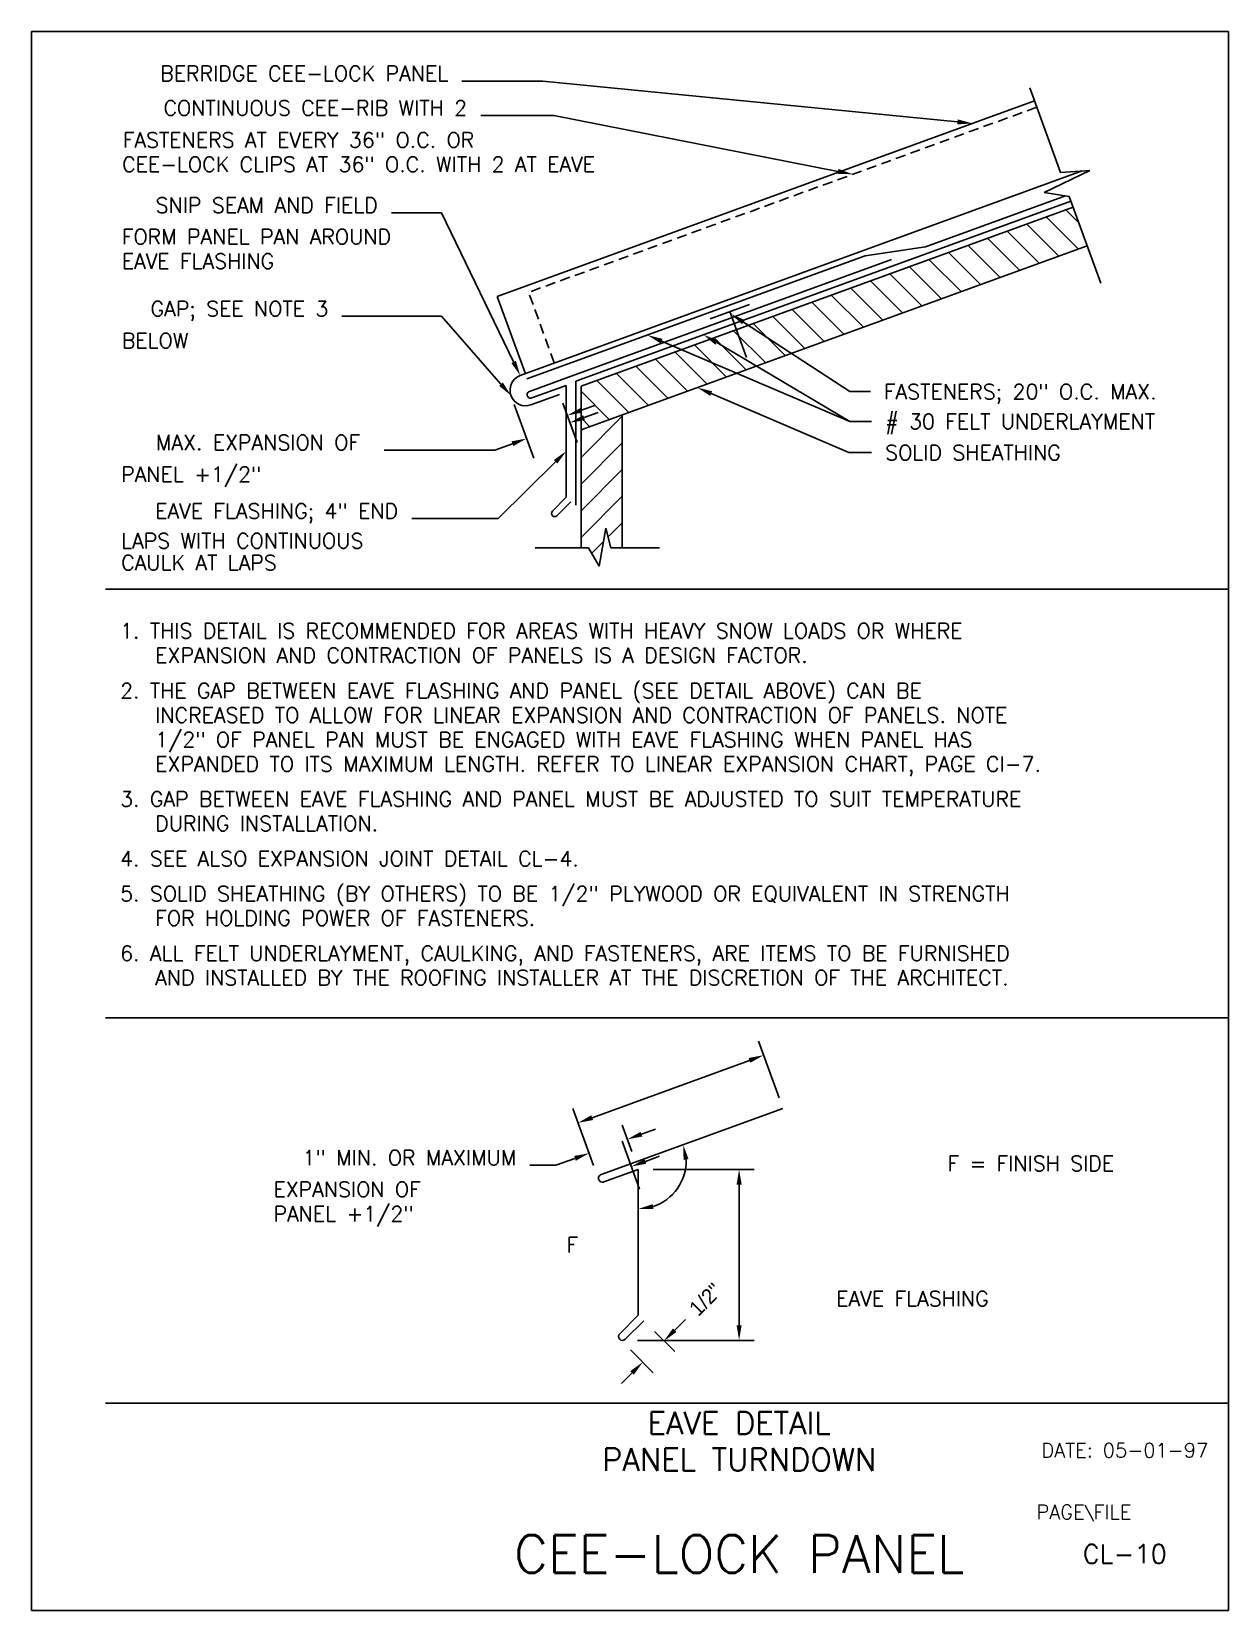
# Model space of a CAD drawing. Extents: x 0 to 21.8, y 0 to 28.8.
import ezdxf
from ezdxf.enums import TextEntityAlignment as Align

# ---------------------------------------------------------------- set-up
doc = ezdxf.new("R2010")
doc.units = 0
doc.header["$LTSCALE"] = 0.366658
doc.header["$MEASUREMENT"] = 0
doc.linetypes.add('HIDDENX2', pattern=[0.75, 0.5, -0.25])
doc.layers.get('0').update_dxf_attribs({"linetype": 'CONTINUOUS'})
doc.layers.get('DEFPOINTS').update_dxf_attribs({"linetype": 'CONTINUOUS'})
for name, color, linetype in [('BORDER', 7, 'CONTINUOUS'), ('CMP-FLSH', 7, 'CONTINUOUS'), ('DIM-TXT', 7, 'CONTINUOUS'), ('STRCTR', 7, 'CONTINUOUS')]:
    doc.layers.add(name, color=color, linetype=linetype)
doc.styles.add('ROMANS', font='romans', dxfattribs={"height": 0.275})

# ---------------------------------------------------------------- blocks, each defined once
blk = doc.blocks.new('*X0')
at = {"color": 0, "linetype": 'CONTINUOUS'}
for p, q in [((9.363, 21.03), (10.113, 21.78)), ((9.363, 21.516), (9.384, 21.537)), ((9.363, 20.544), (10.113, 21.294)), ((9.363, 20.058), (10.113, 20.808)), ((9.363, 19.572), (10.113, 20.321)), ((9.857, 19.58), (10.113, 19.835)), ((9.557, 19.28), (9.773, 19.496))]:
    blk.add_line(p, q, dxfattribs=at)
blk = doc.blocks.new('*X1')
at = {"color": 0, "linetype": 'CONTINUOUS'}
for p, q in [((18.435, 24.831), (17.85, 25.416)), ((18.443, 25.309), (18.206, 25.546)), ((17.722, 24.572), (17.137, 25.157)), ((18.078, 24.702), (17.493, 25.287)), ((16.653, 24.183), (16.068, 24.768)), ((17.009, 24.313), (16.424, 24.897)), ((17.365, 24.442), (16.781, 25.027)), ((15.94, 23.923), (15.355, 24.508)), ((16.296, 24.053), (15.711, 24.638)), ((15.227, 23.664), (14.642, 24.249)), ((15.583, 23.794), (14.998, 24.379)), ((14.514, 23.404), (13.929, 23.989)), ((14.871, 23.534), (14.286, 24.119)), ((13.801, 23.145), (13.216, 23.73)), ((14.158, 23.275), (13.573, 23.86)), ((12.732, 22.756), (12.147, 23.341)), ((13.088, 22.886), (12.504, 23.471)), ((13.445, 23.015), (12.86, 23.6)), ((12.019, 22.496), (11.434, 23.081)), ((12.376, 22.626), (11.791, 23.211)), ((11.306, 22.237), (10.721, 22.822)), ((11.663, 22.367), (11.078, 22.952)), ((10.594, 21.978), (10.009, 22.562)), ((10.95, 22.107), (10.365, 22.692)), ((9.881, 21.718), (9.363, 22.236)), ((10.237, 21.848), (9.652, 22.433)), ((9.524, 21.588), (9.363, 21.75))]:
    blk.add_line(p, q, dxfattribs=at)

msp = doc.modelspace()

# ---------------------------------------------------------------- linework, layer by layer
at = {"color": 5, "linetype": 'CONTINUOUS'}
for p, q in [((0, 0), (0, 28.793)), ((0, 28.793), (21.835, 28.793)), ((21.835, 28.793), (21.835, 0)), ((21.835, 0), (0, 0))]:
    msp.add_line(p, q, dxfattribs=at)
at = {"color": 3, "linetype": 'BYBLOCK'}
for p, q in [((8.805, 21.993), (9.162, 21.012)), ((9.692, 22.014), (9.952, 21.3)), ((10.031, 21.886), (10.289, 21.98)), ((11.091, 7.682), (10.772, 8.56)), ((11.2, 8.189), (11.458, 8.283))]:
    msp.add_line(p, q, dxfattribs=at)
for points in [[(10.015, 21.929), (10.047, 21.843), (9.773, 21.792)], [(11.184, 8.232), (11.215, 8.146), (10.941, 8.095)]]:
    msp.add_solid(points, dxfattribs=at)
at = {"layer": 'BORDER', "color": 3, "linetype": 'CONTINUOUS'}
for p, q in [((8.839, 21.897), (9.125, 21.112)), ((9.727, 21.917), (9.915, 21.4)), ((10.079, 21.753), (10.338, 21.847)), ((8.772, 21.277), (8.454, 21.161)), ((13.638, 9.347), (13.26, 10.383)), ((13.096, 10.031), (10.229, 8.986)), ((10.254, 8.114), (9.876, 9.151)), ((10.949, 8.368), (10.774, 8.85)), ((11.126, 8.685), (11.384, 8.779)), ((9.914, 8.244), (9.565, 8.117)), ((11.343, 8.042), (13.183, 8.042)), ((12.908, 5.199), (12.908, 7.767)), ((11.733, 5.109), (11.927, 5.304)), ((11.055, 4.924), (13.183, 4.924)), ((11.364, 5.089), (11.733, 4.72)), ((10.924, 4.751), (11.343, 4.331)), ((10.954, 4.331), (10.76, 4.137))]:
    msp.add_line(p, q, dxfattribs=at)
at = {"layer": 'BORDER', "color": 5}
for p, q in [((21.835, 18.626), (1.35, 18.626)), ((21.835, 10.807), (1.35, 10.807))]:
    msp.add_line(p, q, dxfattribs=at)
at = {"layer": 'BORDER', "color": 5, "linetype": 'CONTINUOUS'}
msp.add_line((21.835, 3.781), (1.35, 3.781), dxfattribs=at)
at = {"layer": 'BORDER', "color": 3, "linetype": 'CONTINUOUS'}
msp.add_arc((11.068, 8.195), 0.873, 288.1249, 1.8752, dxfattribs=at)
for points in [[(10.064, 21.796), (10.095, 21.709), (9.821, 21.659)], [(8.757, 21.32), (8.788, 21.234), (9.031, 21.371)], [(13.08, 10.074), (13.112, 9.987), (13.354, 10.125)], [(10.213, 9.03), (10.244, 8.943), (9.97, 8.892)], [(11.11, 8.728), (11.142, 8.642), (10.868, 8.591)], [(11.895, 8.215), (11.985, 8.232), (11.888, 8.493)], [(9.898, 8.287), (9.93, 8.201), (10.172, 8.338)], [(12.862, 7.767), (12.954, 7.767), (12.908, 8.042)], [(11.346, 7.32), (11.332, 7.41), (11.068, 7.322)], [(12.862, 5.199), (12.954, 5.199), (12.908, 4.924)], [(11.7, 5.142), (11.765, 5.077), (11.538, 4.915)], [(10.922, 4.363), (10.987, 4.299), (11.149, 4.526)]]:
    msp.add_solid(points, dxfattribs=at)
at = {"layer": 'CMP-FLSH', "color": 1, "linetype": 'CONTINUOUS'}
for p, q in [((18.295, 27.53), (8.496, 23.963)), ((19.168, 26.251), (8.915, 22.52)), ((15.69, 24.636), (9.865, 22.516)), ((9.009, 22.554), (8.496, 23.963)), ((9.865, 22.516), (9.082, 22.231)), ((9.11, 21.985), (9.633, 22.175)), ((9.126, 22.111), (9.755, 22.34)), ((9.755, 22.34), (9.755, 20.3)), ((9.755, 20.3), (9.502, 20.047)), ((9.839, 20.217), (9.585, 19.964)), ((13.707, 9.156), (10.39, 7.948)), ((10.348, 7.856), (10.348, 7.856)), ((11.068, 8.042), (10.44, 7.813)), ((11.068, 5.385), (11.068, 8.042)), ((10.729, 5.047), (11.068, 5.385)), ((10.831, 4.945), (11.169, 5.283))]:
    msp.add_line(p, q, dxfattribs=at)
at = {"layer": 'CMP-FLSH', "color": 9, "linetype": 'HIDDENX2'}
for p, q in [((18.338, 27.412), (9.068, 24.038)), ((9.536, 22.751), (9.066, 24.043))]:
    msp.add_line(p, q, dxfattribs=at)
at = {"layer": 'CMP-FLSH', "color": 6, "linetype": 'CONTINUOUS'}
for p, q in [((16.311, 24.868), (18.862, 25.797)), ((17.773, 25.27), (18.96, 25.702)), ((17.773, 25.27), (9.93, 22.416)), ((15.205, 24.702), (16.311, 24.868)), ((9.036, 22.457), (15.205, 24.702)), ((12.378, 23.557), (13.096, 23.818)), ((12.737, 23.688), (13.043, 22.846)), ((9.93, 22.416), (9.93, 20.153))]:
    msp.add_line(p, q, dxfattribs=at)
at = {"layer": 'CMP-FLSH', "color": 1, "linetype": 'CONTINUOUS'}
for centre, radius, start, end in [((9.012, 22.253), 0.284, 110.0003, 199.9996), ((9.104, 22.171), 0.0637, 109.9991, 290.0012), ((9.013, 22.252), 0.284, 200.0006, 289.9991), ((9.544, 20.006), 0.0589, 135.563, 314.4407), ((10.415, 7.881), 0.0716, 109.9999, 200.0003), ((10.415, 7.88), 0.0716, 200.0047, 289.9962), ((10.78, 4.996), 0.0719, 135, 315)]:
    msp.add_arc(centre, radius, start, end, dxfattribs=at)
at = {"layer": 'DEFPOINTS', "color": 0, "linetype": 'BYBLOCK'}
for p in [(9.633, 22.175), (8.746, 22.155), (9.865, 21.765), (10.941, 8.095), (11.15, 7.521), (10.43, 7.336)]:
    msp.add_point(p, dxfattribs=at)
at = {"layer": 'DIM-TXT', "color": 3, "linetype": 'CONTINUOUS'}
for p, q in [((9.328, 27.891), (7.851, 27.891)), ((16.891, 27.145), (9.328, 27.891)), ((9.525, 27.261), (8.194, 27.261)), ((14.711, 26.243), (9.525, 27.261)), ((7.476, 25.489), (6.566, 25.489)), ((8.795, 22.767), (7.476, 25.489)), ((7.476, 23.6), (5.66, 23.6)), ((8.564, 22.362), (7.476, 23.6)), ((12.987, 23.494), (14.93, 22.227)), ((11.494, 23.147), (14.93, 21.681)), ((12.499, 23.121), (14.93, 21.681)), ((12.399, 22.191), (14.908, 21.114)), ((14.93, 22.227), (15.303, 22.227)), ((14.93, 21.681), (15.325, 21.681)), ((8.454, 21.161), (6.43, 21.161)), ((14.908, 21.114), (15.325, 21.114)), ((9.56, 20.948), (8.514, 19.911)), ((8.514, 19.911), (6.936, 19.911)), ((9.565, 8.117), (9.091, 8.117))]:
    msp.add_line(p, q, dxfattribs=at)
for points in [[(16.896, 27.191), (16.887, 27.099), (17.165, 27.118)], [(14.72, 26.288), (14.703, 26.198), (14.981, 26.19)], [(12.962, 23.456), (13.012, 23.532), (12.756, 23.644)], [(11.476, 23.105), (11.512, 23.189), (11.241, 23.255)], [(12.475, 23.082), (12.522, 23.161), (12.262, 23.261)], [(8.837, 22.787), (8.754, 22.747), (8.915, 22.52)], [(8.598, 22.393), (8.53, 22.332), (8.746, 22.156)], [(12.381, 22.149), (12.417, 22.233), (12.146, 22.299)], [(9.528, 20.98), (9.592, 20.915), (9.755, 21.141)]]:
    msp.add_solid(points, dxfattribs=at)
at = {"layer": 'STRCTR', "color": 2, "linetype": 'CONTINUOUS'}
for p, q in [((18.77, 26.224), (18.209, 27.767)), ((19.309, 26.261), (18.475, 25.858)), ((18.77, 26.224), (19.309, 26.261)), ((18.475, 25.858), (18.93, 25.786)), ((18.93, 25.786), (19.505, 24.205)), ((10.353, 19.042), (10.478, 19.736)), ((10.478, 19.736), (10.57, 19.376)), ((9.187, 19.376), (10.162, 19.376)), ((10.162, 19.376), (10.353, 19.042)), ((10.57, 19.376), (11.453, 19.376))]:
    msp.add_line(p, q, dxfattribs=at)
at = {"layer": 'STRCTR', "color": 4, "linetype": 'CONTINUOUS'}
for p, q in [((10.024, 22.325), (19.001, 25.592)), ((19.257, 24.887), (10.024, 21.527)), ((10.024, 22.325), (10.024, 19.376)), ((10.774, 19.376), (10.774, 21.8))]:
    msp.add_line(p, q, dxfattribs=at)

# ---------------------------------------------------------------- block references
for name in ['*X1', '*X0']:
    msp.add_blockref(name, (0.661, -0.003), dxfattribs=at)

# ---------------------------------------------------------------- texts
at = {"layer": 'BORDER', "color": 3, "linetype": 'CONTINUOUS'}
msp.add_text('1/2"', height=0.275, rotation=45, dxfattribs=at).set_placement((12.163, 5.345))
at = {"layer": 'BORDER', "color": 3, "linetype": 'CONTINUOUS', "style": 'ROMANS'}
for s, p in [('EAVE DETAIL', (12.911, 3.212)), ('PANEL TURNDOWN', (12.911, 2.544))]:
    msp.add_text(s, height=0.4125, dxfattribs=at).set_placement(p, align=Align.CENTER)
msp.add_text('DATE: 05-01-97', height=0.26153, dxfattribs=at).set_placement((19.944, 2.922), align=Align.MIDDLE)
msp.add_text('PAGE\\FILE', height=0.2615, dxfattribs=at).set_placement((18.329, 1.663))
at = {"layer": 'BORDER', "color": 5, "style": 'ROMANS'}
msp.add_text('CEE-LOCK PANEL', height=0.6875, dxfattribs=at).set_placement((12.911, 1.031), align=Align.MIDDLE)
at = {"layer": 'BORDER', "color": 2, "linetype": 'CONTINUOUS', "style": 'ROMANS'}
msp.add_text('CL-10', height=0.3438, dxfattribs=at).set_placement((19.944, 1.031), align=Align.MIDDLE)
at = {"layer": 'DIM-TXT', "color": 3, "linetype": 'CONTINUOUS', "style": 'ROMANS'}
for s, p in [('BERRIDGE CEE-LOCK PANEL', (7.603, 27.891)), ('CONTINUOUS CEE-RIB WITH 2', (7.946, 27.261)), ('SNIP SEAM AND FIELD', (6.318, 25.489)), ('GAP; SEE NOTE 3', (5.413, 23.6)), ('MAX. EXPANSION OF ', (6.182, 21.161)), ('EAVE FLASHING; 4" END', (6.688, 19.911)), ('1" MIN. OR MAXIMUM', (8.844, 8.117))]:
    msp.add_text(s, height=0.275, dxfattribs=at).set_placement(p, align=Align.RIGHT)
for s, p in [('FASTENERS AT EVERY 36" O.C. OR', (1.665, 26.678)), ('CEE-LOCK CLIPS AT 36" O.C. WITH 2 AT EAVE', (1.652, 26.233)), ('FORM PANEL PAN AROUND', (1.646, 24.913)), ('EAVE FLASHING', (1.646, 24.468)), ('BELOW', (1.646, 23.019)), ('FASTENERS; 20" O.C. MAX.', (15.551, 22.089)), ('PANEL +1/2"', (1.634, 20.581)), ('LAPS WITH CONTINUOUS', (1.634, 19.368)), ('CAULK AT LAPS', (1.634, 18.969)), ('1. THIS DETAIL IS RECOMMENDED FOR AREAS WITH HEAVY SNOW LOADS OR WHERE', (1.616, 17.727)), ('EXPANSION AND CONTRACTION OF PANELS IS A DESIGN FACTOR.', (2.256, 17.282)), ('2. THE GAP BETWEEN EAVE FLASHING AND PANEL (SEE DETAIL ABOVE) CAN BE', (1.616, 16.634)), ('INCREASED TO ALLOW FOR LINEAR EXPANSION AND CONTRACTION OF PANELS. NOTE', (2.256, 16.189)), ('1/2" OF PANEL PAN MUST BE ENGAGED WITH EAVE FLASHING WHEN PANEL HAS', (2.256, 15.744)), ('EXPANDED TO ITS MAXIMUM LENGTH. REFER TO LINEAR EXPANSION CHART, PAGE CI-7.', (2.256, 15.298)), ('3. GAP BETWEEN EAVE FLASHING AND PANEL MUST BE ADJUSTED TO SUIT TEMPERATURE', (1.616, 14.658)), ('DURING INSTALLATION.', (2.256, 14.213)), ('4. SEE ALSO EXPANSION JOINT DETAIL CL-4.', (1.616, 13.572)), ('5. SOLID SHEATHING (BY OTHERS) TO BE 1/2" PLYWOOD OR EQUIVALENT IN STRENGTH', (1.616, 12.932)), ('FOR HOLDING POWER OF FASTENERS.', (2.256, 12.487)), ('6. ALL FELT UNDERLAYMENT, CAULKING, AND FASTENERS, ARE ITEMS TO BE FURNISHED', (1.616, 11.846)), ('AND INSTALLED BY THE ROOFING INSTALLER AT THE DISCRETION OF THE ARCHITECT.', (2.256, 11.401)), ('F = FINISH SIDE', (16.71, 8.013)), ('EXPANSION OF', (4.413, 7.541)), ('PANEL +1/2"', (4.413, 7.095)), ('F', (9.758, 6.529))]:
    msp.add_text(s, height=0.275, dxfattribs=at).set_placement(p)
for s, p in [('# 30 FELT UNDERLAYMENT', (15.573, 21.544)), ('SOLID SHEATHING', (15.573, 20.977))]:
    msp.add_text(s, height=0.275, rotation=360, dxfattribs=at).set_placement(p)
at = {"layer": 'DIM-TXT', "color": 4, "linetype": 'CONTINUOUS', "style": 'ROMANS'}
msp.add_text('EAVE FLASHING', height=0.275, dxfattribs=at).set_placement((14.682, 5.55))

doc.saveas('drawing.dxf')
